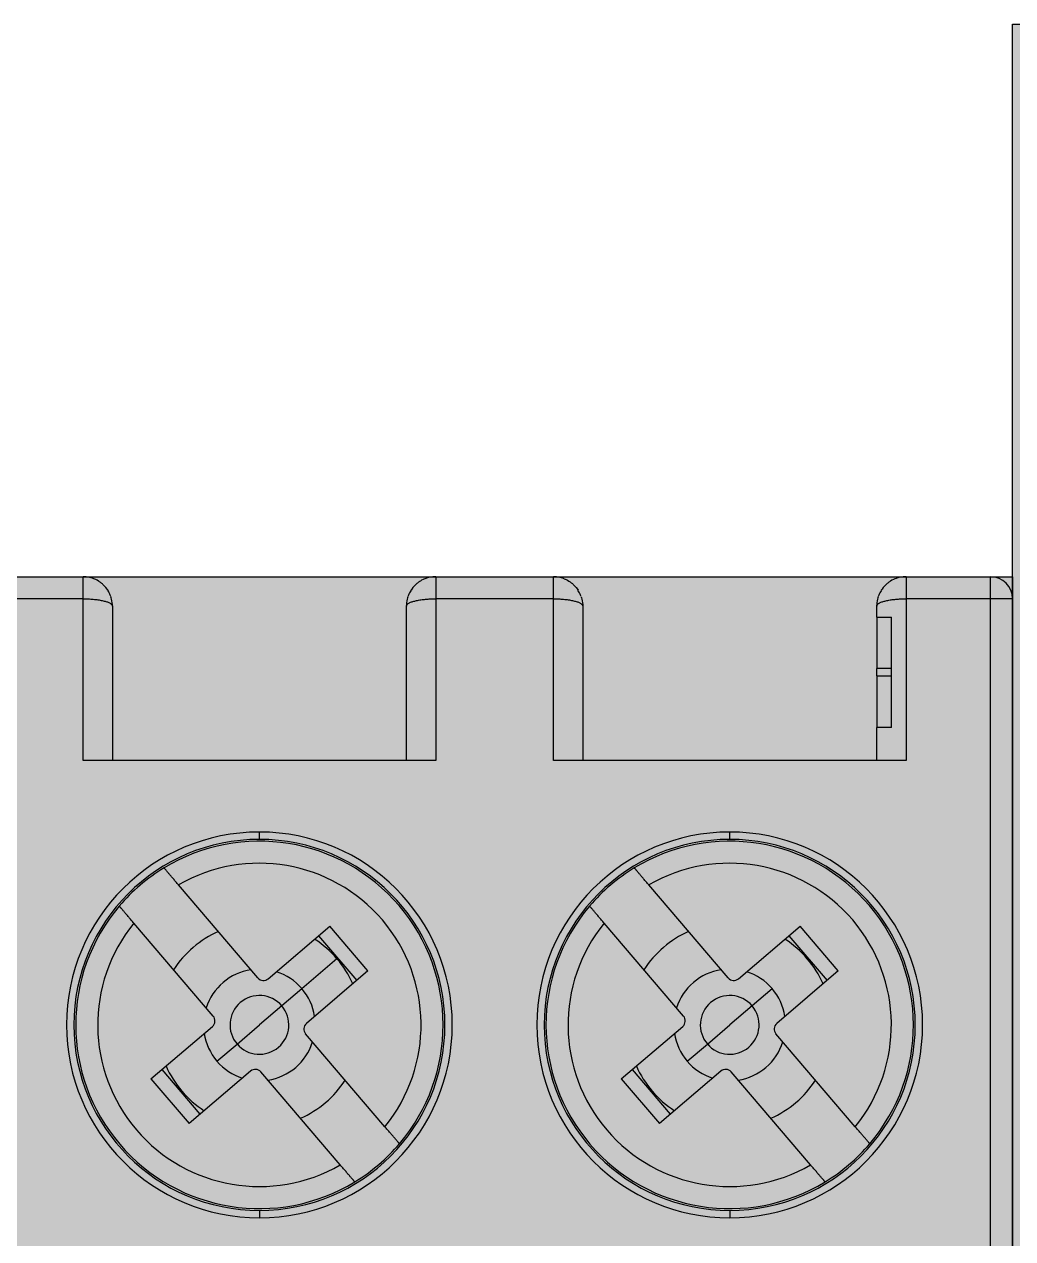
# Model space of a CAD drawing. Extents: x -20 to 2016, y -5898 to 916.
# Drawn here: x 1379.93 to 1393.38, y 667.02 to 683.55 of the extents above; entities that cross this region are included whole.
import ezdxf

# ---------------------------------------------------------------- set-up
doc = ezdxf.new("R2010")
doc.units = 0
doc.layers.add('MAIN-1', color=7, linetype='Continuous')
doc.layers.add('SYMS', color=7, linetype='Continuous')

msp = doc.modelspace()

# ---------------------------------------------------------------- hatches: boundary and pattern name
at = {"layer": 'SYMS', "true_color": 0x636466}
h = msp.add_hatch(color=251, dxfattribs=at)
h.dxf.hatch_style = 1
h.paths.add_polyline_path([(1399.586, 683.552), (1393.381, 683.552), (1393.381, 595.709), (1399.586, 595.709)])
h = msp.add_hatch(color=251, dxfattribs=at)
h.dxf.hatch_style = 1
h.paths.add_polyline_path([(1366.481, 597.033), (1393.381, 597.033), (1393.381, 676.033), (1366.481, 676.033)])

# ---------------------------------------------------------------- linework, layer by layer
at = {"layer": 'MAIN-1'}
for p, q in [((1379.131, 676.033), (1380.731, 676.033)), ((1380.731, 676.033), (1385.531, 676.033)), ((1380.731, 675.733), (1380.731, 676.033)), ((1380.752, 676.032), (1380.731, 676.033)), ((1380.774, 676.03), (1380.752, 676.032)), ((1380.795, 676.027), (1380.774, 676.03)), ((1380.817, 676.023), (1380.795, 676.027)), ((1380.838, 676.018), (1380.817, 676.023)), ((1380.858, 676.012), (1380.838, 676.018)), ((1385.417, 676.016), (1385.398, 676.01)), ((1385.435, 676.021), (1385.417, 676.016)), ((1385.454, 676.025), (1385.435, 676.021)), ((1385.473, 676.028), (1385.454, 676.025)), ((1385.492, 676.031), (1385.473, 676.028)), ((1385.512, 676.032), (1385.492, 676.031)), ((1385.531, 676.033), (1385.512, 676.032)), ((1385.531, 676.033), (1387.131, 676.033)), ((1385.531, 676.033), (1385.531, 675.733)), ((1387.131, 676.033), (1391.931, 676.033)), ((1387.152, 676.032), (1387.131, 676.033)), ((1387.131, 675.733), (1387.131, 676.033)), ((1387.174, 676.03), (1387.152, 676.032)), ((1387.195, 676.027), (1387.174, 676.03)), ((1387.217, 676.023), (1387.195, 676.027)), ((1387.238, 676.018), (1387.217, 676.023)), ((1387.258, 676.012), (1387.238, 676.018)), ((1391.817, 676.016), (1391.798, 676.01)), ((1391.835, 676.021), (1391.817, 676.016)), ((1391.854, 676.025), (1391.835, 676.021)), ((1391.873, 676.028), (1391.854, 676.025)), ((1391.892, 676.031), (1391.873, 676.028)), ((1391.912, 676.032), (1391.892, 676.031)), ((1391.931, 676.033), (1391.912, 676.032)), ((1391.931, 676.033), (1393.081, 676.033)), ((1391.931, 676.033), (1391.931, 675.733)), ((1393.081, 675.733), (1393.081, 676.033)), ((1380.879, 676.004), (1380.858, 676.012)), ((1380.891, 675.999), (1380.879, 676.004)), ((1380.904, 675.993), (1380.891, 675.999)), ((1380.923, 675.984), (1380.904, 675.993)), ((1380.941, 675.973), (1380.923, 675.984)), ((1380.951, 675.967), (1380.941, 675.973)), ((1380.957, 675.962), (1380.951, 675.967)), ((1380.965, 675.957), (1380.957, 675.962)), ((1380.972, 675.951), (1380.965, 675.957)), ((1380.98, 675.946), (1380.972, 675.951)), ((1380.987, 675.94), (1380.98, 675.946)), ((1380.994, 675.934), (1380.987, 675.94)), ((1381.001, 675.927), (1380.994, 675.934)), ((1381.015, 675.914), (1381.001, 675.927)), ((1381.028, 675.9), (1381.015, 675.914)), ((1381.042, 675.884), (1381.028, 675.9)), ((1381.058, 675.863), (1381.042, 675.884)), ((1381.067, 675.849), (1381.058, 675.863)), ((1381.071, 675.843), (1381.062, 675.857)), ((1381.062, 675.857), (1381.067, 675.849)), ((1385.2, 675.857), (1385.191, 675.843)), ((1385.204, 675.863), (1385.194, 675.849)), ((1385.194, 675.849), (1385.2, 675.857)), ((1385.22, 675.884), (1385.204, 675.863)), ((1385.234, 675.9), (1385.22, 675.884)), ((1385.247, 675.914), (1385.234, 675.9)), ((1385.261, 675.927), (1385.247, 675.914)), ((1385.267, 675.934), (1385.261, 675.927)), ((1385.275, 675.94), (1385.267, 675.934)), ((1385.282, 675.946), (1385.275, 675.94)), ((1385.289, 675.951), (1385.282, 675.946)), ((1385.297, 675.957), (1385.289, 675.951)), ((1385.304, 675.962), (1385.297, 675.957)), ((1385.311, 675.967), (1385.304, 675.962)), ((1385.321, 675.973), (1385.311, 675.967)), ((1385.339, 675.984), (1385.321, 675.973)), ((1385.358, 675.993), (1385.339, 675.984)), ((1385.37, 675.999), (1385.358, 675.993)), ((1385.38, 676.003), (1385.37, 675.999)), ((1385.398, 676.01), (1385.38, 676.003)), ((1387.279, 676.004), (1387.258, 676.012)), ((1387.279, 676.004), (1387.291, 675.999)), ((1387.291, 675.999), (1387.304, 675.993)), ((1387.304, 675.993), (1387.323, 675.984)), ((1387.323, 675.984), (1387.341, 675.973)), ((1387.341, 675.973), (1387.351, 675.967)), ((1387.351, 675.967), (1387.357, 675.962)), ((1387.365, 675.957), (1387.357, 675.962)), ((1387.372, 675.951), (1387.365, 675.957)), ((1387.38, 675.946), (1387.372, 675.951)), ((1387.387, 675.94), (1387.38, 675.946)), ((1387.394, 675.934), (1387.387, 675.94)), ((1387.401, 675.927), (1387.394, 675.934)), ((1387.401, 675.927), (1387.415, 675.914)), ((1387.415, 675.914), (1387.428, 675.9)), ((1387.428, 675.9), (1387.442, 675.884)), ((1387.442, 675.884), (1387.458, 675.863)), ((1387.458, 675.863), (1387.467, 675.849)), ((1387.471, 675.843), (1387.462, 675.857)), ((1387.467, 675.849), (1387.462, 675.857)), ((1391.6, 675.857), (1391.591, 675.843)), ((1391.604, 675.863), (1391.594, 675.849)), ((1391.594, 675.849), (1391.6, 675.857)), ((1391.62, 675.884), (1391.604, 675.863)), ((1391.634, 675.9), (1391.62, 675.884)), ((1391.647, 675.914), (1391.634, 675.9)), ((1391.661, 675.927), (1391.647, 675.914)), ((1391.667, 675.934), (1391.661, 675.927)), ((1391.675, 675.94), (1391.667, 675.934)), ((1391.682, 675.946), (1391.675, 675.94)), ((1391.689, 675.951), (1391.682, 675.946)), ((1391.697, 675.957), (1391.689, 675.951)), ((1391.704, 675.962), (1391.697, 675.957)), ((1391.711, 675.967), (1391.704, 675.962)), ((1391.721, 675.973), (1391.711, 675.967)), ((1391.739, 675.984), (1391.721, 675.973)), ((1391.758, 675.993), (1391.739, 675.984)), ((1391.77, 675.999), (1391.758, 675.993)), ((1391.78, 676.003), (1391.77, 675.999)), ((1391.798, 676.01), (1391.78, 676.003)), ((1380.731, 675.733), (1379.131, 675.733)), ((1380.731, 673.533), (1380.731, 675.733)), ((1380.731, 675.733), (1380.748, 675.732)), ((1380.748, 675.732), (1380.766, 675.732)), ((1380.766, 675.732), (1380.784, 675.732)), ((1380.784, 675.732), (1380.801, 675.731)), ((1380.801, 675.731), (1380.818, 675.73)), ((1380.818, 675.73), (1380.835, 675.729)), ((1380.835, 675.729), (1380.852, 675.728)), ((1380.852, 675.728), (1380.869, 675.726)), ((1380.869, 675.726), (1380.886, 675.725)), ((1380.886, 675.725), (1380.902, 675.723)), ((1380.902, 675.723), (1380.918, 675.721)), ((1380.918, 675.721), (1380.933, 675.719)), ((1380.933, 675.719), (1380.949, 675.717)), ((1380.949, 675.717), (1380.963, 675.714)), ((1380.963, 675.714), (1380.978, 675.711)), ((1380.978, 675.711), (1380.991, 675.708)), ((1380.991, 675.708), (1381.005, 675.705)), ((1381.005, 675.705), (1381.018, 675.702)), ((1381.018, 675.702), (1381.03, 675.699)), ((1381.03, 675.699), (1381.041, 675.696)), ((1381.041, 675.696), (1381.053, 675.692)), ((1381.053, 675.692), (1381.063, 675.689)), ((1381.063, 675.689), (1381.073, 675.685)), ((1381.08, 675.828), (1381.071, 675.843)), ((1381.073, 675.685), (1381.082, 675.681)), ((1381.088, 675.813), (1381.08, 675.828)), ((1381.096, 675.797), (1381.088, 675.813)), ((1381.102, 675.781), (1381.096, 675.797)), ((1381.108, 675.765), (1381.102, 675.781)), ((1381.114, 675.747), (1381.11, 675.759)), ((1381.119, 675.728), (1381.114, 675.747)), ((1381.125, 675.703), (1381.119, 675.728)), ((1381.128, 675.679), (1381.125, 675.703)), ((1385.137, 675.703), (1385.134, 675.679)), ((1385.142, 675.728), (1385.137, 675.703)), ((1385.148, 675.747), (1385.142, 675.728)), ((1385.151, 675.759), (1385.148, 675.747)), ((1385.159, 675.781), (1385.153, 675.764)), ((1385.166, 675.797), (1385.159, 675.781)), ((1385.174, 675.813), (1385.166, 675.797)), ((1385.182, 675.828), (1385.174, 675.813)), ((1385.18, 675.681), (1385.189, 675.685)), ((1385.191, 675.843), (1385.182, 675.828)), ((1385.189, 675.685), (1385.199, 675.689)), ((1385.199, 675.689), (1385.209, 675.692)), ((1385.209, 675.692), (1385.22, 675.696)), ((1385.22, 675.696), (1385.232, 675.699)), ((1385.232, 675.699), (1385.244, 675.702)), ((1385.244, 675.702), (1385.257, 675.705)), ((1385.257, 675.705), (1385.27, 675.708)), ((1385.27, 675.708), (1385.284, 675.711)), ((1385.284, 675.711), (1385.298, 675.714)), ((1385.298, 675.714), (1385.313, 675.717)), ((1385.313, 675.717), (1385.328, 675.719)), ((1385.328, 675.719), (1385.344, 675.721)), ((1385.344, 675.721), (1385.36, 675.723)), ((1385.36, 675.723), (1385.376, 675.725)), ((1385.376, 675.725), (1385.392, 675.726)), ((1385.392, 675.726), (1385.409, 675.728)), ((1385.409, 675.728), (1385.426, 675.729)), ((1385.426, 675.729), (1385.443, 675.73)), ((1385.443, 675.73), (1385.461, 675.731)), ((1385.461, 675.731), (1385.478, 675.732)), ((1385.478, 675.732), (1385.496, 675.732)), ((1385.496, 675.732), (1385.513, 675.732)), ((1385.513, 675.732), (1385.531, 675.733)), ((1387.131, 675.733), (1385.531, 675.733)), ((1385.531, 675.733), (1385.531, 673.533)), ((1387.131, 673.533), (1387.131, 675.733)), ((1387.131, 675.733), (1387.148, 675.732)), ((1387.148, 675.732), (1387.166, 675.732)), ((1387.166, 675.732), (1387.184, 675.732)), ((1387.184, 675.732), (1387.201, 675.731)), ((1387.201, 675.731), (1387.218, 675.73)), ((1387.218, 675.73), (1387.235, 675.729)), ((1387.235, 675.729), (1387.252, 675.728)), ((1387.252, 675.728), (1387.269, 675.726)), ((1387.269, 675.726), (1387.286, 675.725)), ((1387.286, 675.725), (1387.302, 675.723)), ((1387.302, 675.723), (1387.318, 675.721)), ((1387.318, 675.721), (1387.333, 675.719)), ((1387.333, 675.719), (1387.349, 675.717)), ((1387.349, 675.717), (1387.363, 675.714)), ((1387.363, 675.714), (1387.378, 675.711)), ((1387.378, 675.711), (1387.391, 675.708)), ((1387.391, 675.708), (1387.405, 675.705)), ((1387.405, 675.705), (1387.418, 675.702)), ((1387.418, 675.702), (1387.43, 675.699)), ((1387.43, 675.699), (1387.441, 675.696)), ((1387.441, 675.696), (1387.453, 675.692)), ((1387.453, 675.692), (1387.463, 675.689)), ((1387.463, 675.689), (1387.473, 675.685)), ((1387.48, 675.828), (1387.471, 675.843)), ((1387.473, 675.685), (1387.482, 675.681)), ((1387.488, 675.813), (1387.48, 675.828)), ((1387.496, 675.797), (1387.488, 675.813)), ((1387.502, 675.781), (1387.496, 675.797)), ((1387.508, 675.765), (1387.502, 675.781)), ((1387.51, 675.759), (1387.514, 675.747)), ((1387.514, 675.747), (1387.519, 675.728)), ((1387.519, 675.728), (1387.525, 675.703)), ((1387.525, 675.703), (1387.528, 675.679)), ((1391.537, 675.703), (1391.534, 675.679)), ((1391.542, 675.728), (1391.537, 675.703)), ((1391.548, 675.747), (1391.542, 675.728)), ((1391.551, 675.759), (1391.548, 675.747)), ((1391.559, 675.781), (1391.553, 675.764)), ((1391.566, 675.797), (1391.559, 675.781)), ((1391.574, 675.813), (1391.566, 675.797)), ((1391.582, 675.828), (1391.574, 675.813)), ((1391.58, 675.681), (1391.589, 675.685)), ((1391.591, 675.843), (1391.582, 675.828)), ((1391.589, 675.685), (1391.599, 675.689)), ((1391.599, 675.689), (1391.609, 675.692)), ((1391.609, 675.692), (1391.62, 675.696)), ((1391.62, 675.696), (1391.632, 675.699)), ((1391.632, 675.699), (1391.644, 675.702)), ((1391.644, 675.702), (1391.657, 675.705)), ((1391.657, 675.705), (1391.67, 675.708)), ((1391.67, 675.708), (1391.684, 675.711)), ((1391.684, 675.711), (1391.698, 675.714)), ((1391.698, 675.714), (1391.713, 675.717)), ((1391.713, 675.717), (1391.728, 675.719)), ((1391.728, 675.719), (1391.744, 675.721)), ((1391.744, 675.721), (1391.76, 675.723)), ((1391.76, 675.723), (1391.776, 675.725)), ((1391.776, 675.725), (1391.792, 675.726)), ((1391.792, 675.726), (1391.809, 675.728)), ((1391.809, 675.728), (1391.826, 675.729)), ((1391.826, 675.729), (1391.843, 675.73)), ((1391.843, 675.73), (1391.861, 675.731)), ((1391.861, 675.731), (1391.878, 675.732)), ((1391.878, 675.732), (1391.896, 675.732)), ((1391.896, 675.732), (1391.913, 675.732)), ((1391.913, 675.732), (1391.931, 675.733)), ((1393.081, 675.733), (1391.931, 675.733)), ((1391.931, 675.733), (1391.931, 673.533)), ((1393.081, 664.833), (1393.081, 675.733)), ((1393.381, 675.733), (1393.081, 675.733)), ((1393.381, 675.733), (1393.381, 664.533)), ((1381.082, 675.681), (1381.09, 675.677)), ((1381.09, 675.677), (1381.098, 675.672)), ((1381.098, 675.672), (1381.105, 675.668)), ((1381.105, 675.668), (1381.111, 675.664)), ((1381.111, 675.664), (1381.116, 675.66)), ((1381.116, 675.66), (1381.12, 675.656)), ((1381.12, 675.656), (1381.124, 675.651)), ((1381.124, 675.651), (1381.127, 675.647)), ((1381.127, 675.647), (1381.129, 675.642)), ((1381.13, 675.654), (1381.128, 675.679)), ((1381.129, 675.642), (1381.13, 675.638)), ((1381.131, 675.633), (1381.13, 675.654)), ((1381.13, 675.638), (1381.131, 675.633)), ((1381.131, 675.633), (1381.131, 673.533)), ((1385.134, 675.679), (1385.131, 675.654)), ((1385.131, 675.654), (1385.131, 675.633)), ((1385.131, 675.638), (1385.132, 675.642)), ((1385.131, 675.633), (1385.131, 675.638)), ((1385.131, 673.533), (1385.131, 675.633)), ((1385.132, 675.642), (1385.135, 675.647)), ((1385.135, 675.647), (1385.137, 675.651)), ((1385.137, 675.651), (1385.141, 675.656)), ((1385.141, 675.656), (1385.146, 675.66)), ((1385.146, 675.66), (1385.151, 675.664)), ((1385.151, 675.664), (1385.157, 675.668)), ((1385.157, 675.668), (1385.164, 675.672)), ((1385.164, 675.672), (1385.172, 675.677)), ((1385.172, 675.677), (1385.18, 675.681)), ((1387.482, 675.681), (1387.49, 675.677)), ((1387.49, 675.677), (1387.498, 675.672)), ((1387.498, 675.672), (1387.505, 675.668)), ((1387.505, 675.668), (1387.511, 675.664)), ((1387.511, 675.664), (1387.516, 675.66)), ((1387.516, 675.66), (1387.52, 675.656)), ((1387.52, 675.656), (1387.524, 675.651)), ((1387.524, 675.651), (1387.527, 675.647)), ((1387.527, 675.647), (1387.529, 675.642)), ((1387.528, 675.679), (1387.53, 675.654)), ((1387.529, 675.642), (1387.53, 675.638)), ((1387.53, 675.654), (1387.531, 675.633)), ((1387.53, 675.638), (1387.531, 675.633)), ((1387.531, 675.633), (1387.531, 673.533)), ((1391.534, 675.679), (1391.531, 675.654)), ((1391.531, 675.654), (1391.531, 675.633)), ((1391.531, 675.638), (1391.532, 675.642)), ((1391.531, 675.633), (1391.531, 675.638)), ((1391.531, 675.483), (1391.531, 675.633)), ((1391.532, 675.642), (1391.535, 675.647)), ((1391.535, 675.647), (1391.537, 675.651)), ((1391.537, 675.651), (1391.541, 675.656)), ((1391.541, 675.656), (1391.546, 675.66)), ((1391.546, 675.66), (1391.551, 675.664)), ((1391.551, 675.664), (1391.557, 675.668)), ((1391.557, 675.668), (1391.564, 675.672)), ((1391.564, 675.672), (1391.572, 675.677)), ((1391.572, 675.677), (1391.58, 675.681)), ((1391.531, 675.483), (1391.531, 674.783)), ((1391.531, 675.483), (1391.731, 675.483)), ((1391.731, 673.983), (1391.731, 675.483)), ((1391.531, 674.683), (1391.531, 674.783)), ((1391.731, 674.783), (1391.531, 674.783)), ((1391.531, 674.683), (1391.531, 673.983)), ((1391.531, 674.683), (1391.731, 674.683)), ((1391.531, 673.533), (1391.531, 673.983)), ((1391.731, 673.983), (1391.531, 673.983)), ((1385.531, 673.533), (1380.731, 673.533)), ((1391.931, 673.533), (1387.131, 673.533)), ((1383.131, 672.458), (1383.131, 672.558)), ((1389.531, 672.458), (1389.531, 672.558)), ((1381.834, 672.068), (1381.833, 672.069)), ((1381.833, 672.069), (1381.833, 672.069)), ((1381.835, 672.067), (1381.834, 672.068)), ((1381.836, 672.066), (1381.835, 672.067)), ((1381.838, 672.064), (1381.836, 672.066)), ((1381.84, 672.061), (1381.838, 672.064)), ((1381.842, 672.058), (1381.84, 672.061)), ((1381.845, 672.055), (1381.842, 672.058)), ((1381.849, 672.051), (1381.845, 672.055)), ((1381.852, 672.047), (1381.849, 672.051)), ((1388.234, 672.068), (1388.233, 672.069)), ((1388.233, 672.069), (1388.233, 672.069)), ((1388.235, 672.067), (1388.234, 672.068)), ((1388.236, 672.066), (1388.235, 672.067)), ((1388.238, 672.064), (1388.236, 672.066)), ((1388.24, 672.061), (1388.238, 672.064)), ((1388.242, 672.058), (1388.24, 672.061)), ((1388.245, 672.055), (1388.242, 672.058)), ((1388.249, 672.051), (1388.245, 672.055)), ((1388.252, 672.047), (1388.249, 672.051)), ((1381.856, 672.042), (1381.852, 672.047)), ((1381.86, 672.037), (1381.856, 672.042)), ((1381.865, 672.031), (1381.86, 672.037)), ((1381.87, 672.026), (1381.865, 672.031)), ((1381.875, 672.019), (1381.87, 672.026)), ((1381.881, 672.013), (1381.875, 672.019)), ((1381.887, 672.006), (1381.881, 672.013)), ((1381.893, 671.998), (1381.887, 672.006)), ((1381.9, 671.991), (1381.893, 671.998)), ((1381.907, 671.983), (1381.9, 671.991)), ((1381.914, 671.975), (1381.907, 671.983)), ((1381.921, 671.966), (1381.914, 671.975)), ((1381.928, 671.957), (1381.921, 671.966)), ((1381.936, 671.948), (1381.928, 671.957)), ((1381.944, 671.939), (1381.936, 671.948)), ((1381.952, 671.929), (1381.944, 671.939)), ((1381.96, 671.92), (1381.952, 671.929)), ((1381.969, 671.91), (1381.96, 671.92)), ((1381.977, 671.9), (1381.969, 671.91)), ((1381.986, 671.89), (1381.977, 671.9)), ((1381.995, 671.879), (1381.986, 671.89)), ((1388.256, 672.042), (1388.252, 672.047)), ((1388.26, 672.037), (1388.256, 672.042)), ((1388.265, 672.031), (1388.26, 672.037)), ((1388.27, 672.026), (1388.265, 672.031)), ((1388.275, 672.019), (1388.27, 672.026)), ((1388.281, 672.013), (1388.275, 672.019)), ((1388.287, 672.006), (1388.281, 672.013)), ((1388.293, 671.998), (1388.287, 672.006)), ((1388.3, 671.991), (1388.293, 671.998)), ((1388.307, 671.983), (1388.3, 671.991)), ((1388.314, 671.975), (1388.307, 671.983)), ((1388.321, 671.966), (1388.314, 671.975)), ((1388.328, 671.957), (1388.321, 671.966)), ((1388.336, 671.948), (1388.328, 671.957)), ((1388.344, 671.939), (1388.336, 671.948)), ((1388.352, 671.929), (1388.344, 671.939)), ((1388.36, 671.92), (1388.352, 671.929)), ((1388.369, 671.91), (1388.36, 671.92)), ((1388.377, 671.9), (1388.369, 671.91)), ((1388.386, 671.89), (1388.377, 671.9)), ((1388.395, 671.879), (1388.386, 671.89)), ((1382.004, 671.869), (1381.995, 671.879)), ((1382.013, 671.859), (1382.004, 671.869)), ((1382.022, 671.848), (1382.013, 671.859)), ((1382.031, 671.838), (1382.022, 671.848)), ((1383.11, 670.573), (1382.031, 671.838)), ((1388.404, 671.869), (1388.395, 671.879)), ((1388.413, 671.859), (1388.404, 671.869)), ((1388.422, 671.848), (1388.413, 671.859)), ((1388.431, 671.838), (1388.422, 671.848)), ((1389.51, 670.573), (1388.431, 671.838)), ((1381.225, 671.55), (1381.224, 671.55)), ((1381.225, 671.549), (1381.225, 671.55)), ((1381.226, 671.548), (1381.225, 671.549)), ((1381.228, 671.546), (1381.226, 671.548)), ((1381.229, 671.544), (1381.228, 671.546)), ((1381.231, 671.542), (1381.229, 671.544)), ((1381.234, 671.539), (1381.231, 671.542)), ((1381.237, 671.535), (1381.234, 671.539)), ((1381.24, 671.531), (1381.237, 671.535)), ((1381.244, 671.527), (1381.24, 671.531)), ((1381.248, 671.523), (1381.244, 671.527)), ((1381.252, 671.518), (1381.248, 671.523)), ((1381.257, 671.512), (1381.252, 671.518)), ((1381.262, 671.506), (1381.257, 671.512)), ((1381.267, 671.5), (1381.262, 671.506)), ((1381.273, 671.493), (1381.267, 671.5)), ((1381.279, 671.486), (1381.273, 671.493)), ((1381.285, 671.479), (1381.279, 671.486)), ((1381.291, 671.471), (1381.285, 671.479)), ((1381.298, 671.463), (1381.291, 671.471)), ((1381.305, 671.455), (1381.298, 671.463)), ((1381.312, 671.447), (1381.305, 671.455)), ((1381.32, 671.438), (1381.312, 671.447)), ((1381.328, 671.429), (1381.32, 671.438)), ((1381.336, 671.42), (1381.328, 671.429)), ((1381.344, 671.41), (1381.336, 671.42)), ((1381.352, 671.4), (1381.344, 671.41)), ((1381.36, 671.391), (1381.352, 671.4)), ((1381.369, 671.381), (1381.36, 671.391)), ((1387.625, 671.55), (1387.624, 671.55)), ((1387.625, 671.549), (1387.625, 671.55)), ((1387.626, 671.548), (1387.625, 671.549)), ((1387.628, 671.546), (1387.626, 671.548)), ((1387.629, 671.544), (1387.628, 671.546)), ((1387.631, 671.542), (1387.629, 671.544)), ((1387.634, 671.539), (1387.631, 671.542)), ((1387.637, 671.535), (1387.634, 671.539)), ((1387.64, 671.531), (1387.637, 671.535)), ((1387.644, 671.527), (1387.64, 671.531)), ((1387.648, 671.523), (1387.644, 671.527)), ((1387.652, 671.518), (1387.648, 671.523)), ((1387.657, 671.512), (1387.652, 671.518)), ((1387.662, 671.506), (1387.657, 671.512)), ((1387.667, 671.5), (1387.662, 671.506)), ((1387.673, 671.493), (1387.667, 671.5)), ((1387.679, 671.486), (1387.673, 671.493)), ((1387.685, 671.479), (1387.679, 671.486)), ((1387.691, 671.471), (1387.685, 671.479)), ((1387.698, 671.463), (1387.691, 671.471)), ((1387.705, 671.455), (1387.698, 671.463)), ((1387.712, 671.447), (1387.705, 671.455)), ((1387.72, 671.438), (1387.712, 671.447)), ((1387.728, 671.429), (1387.72, 671.438)), ((1387.736, 671.42), (1387.728, 671.429)), ((1387.744, 671.41), (1387.736, 671.42)), ((1387.752, 671.4), (1387.744, 671.41)), ((1387.76, 671.391), (1387.752, 671.4)), ((1387.769, 671.381), (1387.76, 671.391)), ((1381.378, 671.37), (1381.369, 671.381)), ((1381.386, 671.36), (1381.378, 671.37)), ((1381.395, 671.35), (1381.386, 671.36)), ((1381.404, 671.339), (1381.395, 671.35)), ((1381.413, 671.329), (1381.404, 671.339)), ((1381.422, 671.318), (1381.413, 671.329)), ((1382.502, 670.053), (1381.422, 671.318)), ((1383.251, 670.561), (1384.088, 671.276)), ((1384.607, 670.667), (1384.088, 671.276)), ((1387.778, 671.37), (1387.769, 671.381)), ((1387.786, 671.36), (1387.778, 671.37)), ((1387.795, 671.35), (1387.786, 671.36)), ((1387.804, 671.339), (1387.795, 671.35)), ((1387.813, 671.329), (1387.804, 671.339)), ((1387.822, 671.318), (1387.813, 671.329)), ((1388.902, 670.053), (1387.822, 671.318)), ((1389.651, 670.561), (1390.488, 671.276)), ((1391.007, 670.667), (1390.488, 671.276)), ((1383.936, 671.146), (1384.455, 670.537)), ((1390.336, 671.146), (1390.855, 670.537)), ((1384.186, 670.834), (1383.709, 670.426)), ((1384.607, 670.667), (1383.771, 669.953)), ((1391.007, 670.667), (1390.171, 669.953)), ((1383.709, 670.426), (1383.435, 670.192)), ((1390.109, 670.426), (1389.835, 670.192)), ((1383.435, 670.192), (1383.131, 669.933)), ((1389.835, 670.192), (1389.531, 669.933)), ((1381.654, 669.198), (1382.491, 669.912)), ((1382.827, 669.673), (1383.131, 669.933)), ((1388.054, 669.198), (1388.891, 669.912)), ((1389.227, 669.673), (1389.531, 669.933)), ((1384.84, 668.547), (1383.76, 669.812)), ((1391.24, 668.547), (1390.16, 669.812)), ((1382.553, 669.439), (1382.827, 669.673)), ((1388.953, 669.439), (1389.227, 669.673)), ((1382.326, 668.719), (1381.806, 669.328)), ((1383.01, 669.304), (1382.174, 668.59)), ((1384.231, 668.028), (1383.151, 669.293)), ((1388.726, 668.719), (1388.206, 669.328)), ((1389.41, 669.304), (1388.574, 668.59)), ((1390.631, 668.028), (1389.551, 669.293)), ((1381.654, 669.198), (1382.174, 668.59)), ((1388.054, 669.198), (1388.574, 668.59)), ((1384.849, 668.536), (1384.84, 668.547)), ((1384.858, 668.526), (1384.849, 668.536)), ((1384.866, 668.516), (1384.858, 668.526)), ((1384.875, 668.505), (1384.866, 668.516)), ((1384.884, 668.495), (1384.875, 668.505)), ((1384.893, 668.485), (1384.884, 668.495)), ((1384.901, 668.475), (1384.893, 668.485)), ((1384.91, 668.465), (1384.901, 668.475)), ((1384.918, 668.455), (1384.91, 668.465)), ((1384.926, 668.446), (1384.918, 668.455)), ((1384.934, 668.436), (1384.926, 668.446)), ((1384.942, 668.427), (1384.934, 668.436)), ((1384.949, 668.419), (1384.942, 668.427)), ((1384.957, 668.41), (1384.949, 668.419)), ((1391.249, 668.536), (1391.24, 668.547)), ((1391.258, 668.526), (1391.249, 668.536)), ((1391.266, 668.516), (1391.258, 668.526)), ((1391.275, 668.505), (1391.266, 668.516)), ((1391.284, 668.495), (1391.275, 668.505)), ((1391.293, 668.485), (1391.284, 668.495)), ((1391.301, 668.475), (1391.293, 668.485)), ((1391.31, 668.465), (1391.301, 668.475)), ((1391.318, 668.455), (1391.31, 668.465)), ((1391.326, 668.446), (1391.318, 668.455)), ((1391.334, 668.436), (1391.326, 668.446)), ((1391.342, 668.427), (1391.334, 668.436)), ((1391.349, 668.419), (1391.342, 668.427)), ((1391.357, 668.41), (1391.349, 668.419)), ((1384.964, 668.402), (1384.957, 668.41)), ((1384.97, 668.394), (1384.964, 668.402)), ((1384.977, 668.386), (1384.97, 668.394)), ((1384.983, 668.379), (1384.977, 668.386)), ((1384.989, 668.372), (1384.983, 668.379)), ((1384.995, 668.365), (1384.989, 668.372)), ((1385, 668.359), (1384.995, 668.365)), ((1385.005, 668.353), (1385, 668.359)), ((1385.01, 668.348), (1385.005, 668.353)), ((1385.014, 668.343), (1385.01, 668.348)), ((1385.018, 668.338), (1385.014, 668.343)), ((1385.022, 668.334), (1385.018, 668.338)), ((1385.025, 668.33), (1385.022, 668.334)), ((1385.028, 668.327), (1385.025, 668.33)), ((1385.03, 668.324), (1385.028, 668.327)), ((1385.032, 668.321), (1385.03, 668.324)), ((1385.034, 668.319), (1385.032, 668.321)), ((1385.036, 668.317), (1385.034, 668.319)), ((1385.037, 668.316), (1385.036, 668.317)), ((1385.037, 668.315), (1385.037, 668.316)), ((1385.037, 668.316), (1385.037, 668.316)), ((1391.364, 668.402), (1391.357, 668.41)), ((1391.37, 668.394), (1391.364, 668.402)), ((1391.377, 668.386), (1391.37, 668.394)), ((1391.383, 668.379), (1391.377, 668.386)), ((1391.389, 668.372), (1391.383, 668.379)), ((1391.395, 668.365), (1391.389, 668.372)), ((1391.4, 668.359), (1391.395, 668.365)), ((1391.405, 668.353), (1391.4, 668.359)), ((1391.41, 668.348), (1391.405, 668.353)), ((1391.414, 668.343), (1391.41, 668.348)), ((1391.418, 668.338), (1391.414, 668.343)), ((1391.422, 668.334), (1391.418, 668.338)), ((1391.425, 668.33), (1391.422, 668.334)), ((1391.428, 668.327), (1391.425, 668.33)), ((1391.43, 668.324), (1391.428, 668.327)), ((1391.432, 668.321), (1391.43, 668.324)), ((1391.434, 668.319), (1391.432, 668.321)), ((1391.436, 668.317), (1391.434, 668.319)), ((1391.437, 668.316), (1391.436, 668.317)), ((1391.437, 668.315), (1391.437, 668.316)), ((1391.437, 668.316), (1391.437, 668.316)), ((1384.24, 668.017), (1384.231, 668.028)), ((1384.249, 668.007), (1384.24, 668.017)), ((1384.258, 667.996), (1384.249, 668.007)), ((1384.267, 667.986), (1384.258, 667.996)), ((1384.276, 667.975), (1384.267, 667.986)), ((1384.284, 667.965), (1384.276, 667.975)), ((1384.293, 667.955), (1384.284, 667.965)), ((1384.301, 667.945), (1384.293, 667.955)), ((1384.31, 667.936), (1384.301, 667.945)), ((1384.318, 667.926), (1384.31, 667.936)), ((1384.326, 667.917), (1384.318, 667.926)), ((1384.333, 667.908), (1384.326, 667.917)), ((1390.64, 668.017), (1390.631, 668.028)), ((1390.649, 668.007), (1390.64, 668.017)), ((1390.658, 667.996), (1390.649, 668.007)), ((1390.667, 667.986), (1390.658, 667.996)), ((1390.676, 667.975), (1390.667, 667.986)), ((1390.684, 667.965), (1390.676, 667.975)), ((1390.693, 667.955), (1390.684, 667.965)), ((1390.701, 667.945), (1390.693, 667.955)), ((1390.71, 667.936), (1390.701, 667.945)), ((1390.718, 667.926), (1390.71, 667.936)), ((1390.726, 667.917), (1390.718, 667.926)), ((1390.733, 667.908), (1390.726, 667.917)), ((1384.341, 667.899), (1384.333, 667.908)), ((1384.348, 667.891), (1384.341, 667.899)), ((1384.355, 667.882), (1384.348, 667.891)), ((1384.362, 667.874), (1384.355, 667.882)), ((1384.368, 667.867), (1384.362, 667.874)), ((1384.375, 667.859), (1384.368, 667.867)), ((1384.381, 667.852), (1384.375, 667.859)), ((1384.386, 667.846), (1384.381, 667.852)), ((1384.392, 667.84), (1384.386, 667.846)), ((1384.397, 667.834), (1384.392, 667.84)), ((1384.401, 667.828), (1384.397, 667.834)), ((1384.406, 667.823), (1384.401, 667.828)), ((1384.41, 667.819), (1384.406, 667.823)), ((1384.413, 667.814), (1384.41, 667.819)), ((1384.416, 667.811), (1384.413, 667.814)), ((1384.419, 667.807), (1384.416, 667.811)), ((1384.422, 667.804), (1384.419, 667.807)), ((1384.424, 667.802), (1384.422, 667.804)), ((1384.426, 667.8), (1384.424, 667.802)), ((1384.427, 667.798), (1384.426, 667.8)), ((1384.428, 667.797), (1384.427, 667.798)), ((1384.429, 667.796), (1384.428, 667.797)), ((1384.429, 667.796), (1384.429, 667.796)), ((1390.741, 667.899), (1390.733, 667.908)), ((1390.748, 667.891), (1390.741, 667.899)), ((1390.755, 667.882), (1390.748, 667.891)), ((1390.762, 667.874), (1390.755, 667.882)), ((1390.768, 667.867), (1390.762, 667.874)), ((1390.775, 667.859), (1390.768, 667.867)), ((1390.781, 667.852), (1390.775, 667.859)), ((1390.786, 667.846), (1390.781, 667.852)), ((1390.792, 667.84), (1390.786, 667.846)), ((1390.797, 667.834), (1390.792, 667.84)), ((1390.801, 667.828), (1390.797, 667.834)), ((1390.806, 667.823), (1390.801, 667.828)), ((1390.81, 667.819), (1390.806, 667.823)), ((1390.813, 667.814), (1390.81, 667.819)), ((1390.816, 667.811), (1390.813, 667.814)), ((1390.819, 667.807), (1390.816, 667.811)), ((1390.822, 667.804), (1390.819, 667.807)), ((1390.824, 667.802), (1390.822, 667.804)), ((1390.826, 667.8), (1390.824, 667.802)), ((1390.827, 667.798), (1390.826, 667.8)), ((1390.828, 667.797), (1390.827, 667.798)), ((1390.829, 667.796), (1390.828, 667.797)), ((1390.829, 667.796), (1390.829, 667.796)), ((1383.131, 667.408), (1383.131, 667.308)), ((1389.531, 667.408), (1389.531, 667.308))]:
    msp.add_line(p, q, dxfattribs=at)
for centre, radius, start, end in [((1393.081, 675.733), 0.3, 0, 90), ((1383.131, 669.933), 2.625, 0, 180), ((1389.531, 669.933), 2.625, 0, 180), ((1383.131, 669.933), 2.525, 90, 270), ((1383.131, 669.933), 2.5, 319.6927, 121.2789), ((1383.131, 669.933), 2.525, 270, 90), ((1389.531, 669.933), 2.525, 90, 270), ((1389.531, 669.933), 2.5, 319.6927, 121.2789), ((1389.531, 669.933), 2.525, 270, 90), ((1383.131, 669.933), 2.5, 121.2789, 130.4858), ((1383.131, 669.933), 2.2, 320.9615, 120.0101), ((1389.531, 669.933), 2.5, 121.2789, 130.4858), ((1389.531, 669.933), 2.2, 320.9615, 120.0101), ((1383.131, 669.933), 2.5, 130.4858, 139.6927), ((1389.531, 669.933), 2.5, 130.4858, 139.6927), ((1383.131, 669.933), 2.5, 139.6927, 301.2789), ((1389.531, 669.933), 2.5, 139.6927, 301.2789), ((1383.131, 669.933), 2.2, 140.9615, 300.0101), ((1389.531, 669.933), 2.2, 140.9615, 300.0101), ((1383.131, 669.933), 1.388, 113.7325, 147.2391), ((1383.131, 669.933), 1.388, 40.4858, 57.239), ((1389.531, 669.933), 1.388, 113.7325, 147.2391), ((1389.531, 669.933), 1.388, 40.4858, 57.239), ((1383.131, 669.933), 1.388, 23.7326, 40.4858), ((1389.531, 669.933), 1.388, 23.7326, 40.4858), ((1383.131, 669.933), 0.76, 98.7185, 162.2531), ((1383.186, 670.638), 0.1, 220.4857, 310.4857), ((1383.131, 669.933), 0.76, 40.4858, 72.2531), ((1389.531, 669.933), 0.76, 98.7185, 162.2531), ((1389.586, 670.638), 0.1, 220.4857, 310.4857), ((1389.531, 669.933), 0.76, 40.4858, 72.2531), ((1383.131, 669.933), 0.76, 8.7184, 40.4858), ((1389.531, 669.933), 0.76, 8.7184, 40.4858), ((1383.131, 669.933), 0.4, 40.4858, 220.4858), ((1389.531, 669.933), 0.4, 40.4858, 220.4858), ((1383.131, 669.933), 0.4, 220.4858, 40.4858), ((1389.531, 669.933), 0.4, 220.4858, 40.4858), ((1383.131, 669.933), 2.625, 180, 0), ((1382.426, 669.988), 0.1, 310.4857, 40.4857), ((1383.836, 669.877), 0.1, 130.4857, 220.4857), ((1389.531, 669.933), 2.625, 180, 0), ((1388.826, 669.988), 0.1, 310.4857, 40.4857), ((1390.236, 669.877), 0.1, 130.4857, 220.4857), ((1383.131, 669.933), 0.76, 188.7185, 220.4858), ((1389.531, 669.933), 0.76, 188.7185, 220.4858), ((1383.131, 669.933), 0.76, 278.7184, 342.2531), ((1389.531, 669.933), 0.76, 278.7184, 342.2531), ((1383.131, 669.933), 0.76, 220.4858, 252.2531), ((1389.531, 669.933), 0.76, 220.4858, 252.2531), ((1383.131, 669.933), 1.388, 203.7325, 220.4858), ((1383.075, 669.228), 0.1, 40.4857, 130.4857), ((1389.531, 669.933), 1.388, 203.7325, 220.4858), ((1389.475, 669.228), 0.1, 40.4857, 130.4857), ((1383.131, 669.933), 1.388, 293.7325, 327.239), ((1389.531, 669.933), 1.388, 293.7325, 327.239), ((1383.131, 669.933), 1.388, 220.4858, 237.239), ((1389.531, 669.933), 1.388, 220.4858, 237.239), ((1383.131, 669.933), 2.5, 310.4858, 319.6927), ((1389.531, 669.933), 2.5, 310.4858, 319.6927), ((1383.131, 669.933), 2.5, 301.2789, 310.4858), ((1389.531, 669.933), 2.5, 301.2789, 310.4858)]:
    msp.add_arc(centre, radius, start, end, dxfattribs=at)
at = {"layer": 'SYMS'}
for points in [[(1393.381, 683.552), (1399.586, 683.552), (1399.586, 595.709), (1393.381, 595.709)], [(1393.381, 683.552), (1399.586, 683.552), (1399.586, 595.709), (1393.381, 595.709)], [(1366.481, 676.033), (1393.381, 676.033), (1393.381, 597.033), (1366.481, 597.033)]]:
    msp.add_lwpolyline(points, close=True, dxfattribs=at)

doc.saveas('drawing.dxf')
